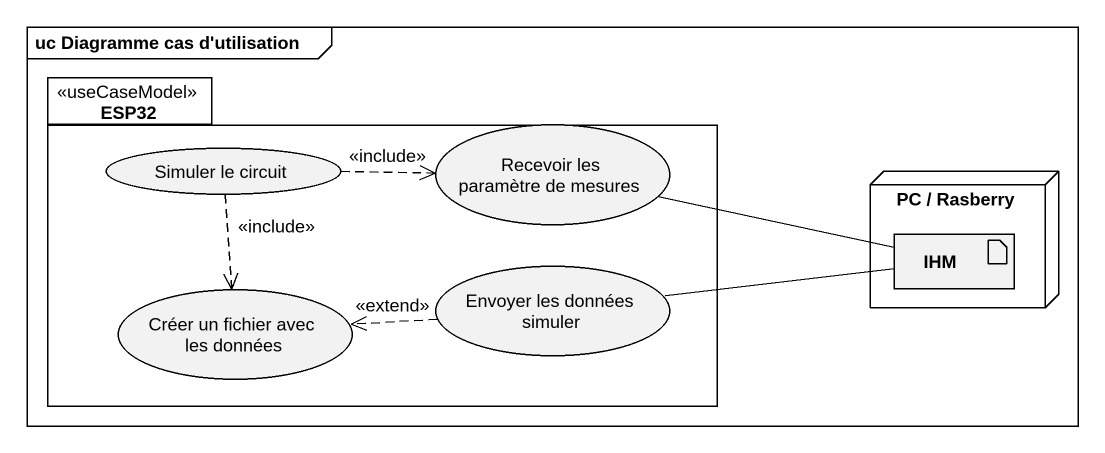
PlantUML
@startuml
mainframe uc Diagramme cas d'utilisation
package ESP32 <<useCaseModel>> {
  usecase "Recevoir les paramètre de mesures" as Recevoir_les_paramètre_de
  usecase "Simuler le circuit" as Simuler_le_circuit
  usecase "Envoyer les données simuler" as Envoyer_les_données_simuler
  usecase "Créer un fichier avec les données" as Créer_un_fichier_avec_les
}
node "PC / Rasberry" as PC_Rasberry {
  artifact IHM
}
Recevoir_les_paramètre_de -right- IHM
Simuler_le_circuit .right.> Recevoir_les_paramètre_de : <<include>>
Simuler_le_circuit ..> Créer_un_fichier_avec_les : <<include>>
Envoyer_les_données_simuler -right- IHM
Envoyer_les_données_simuler .left.> Créer_un_fichier_avec_les : <<extend>>
@enduml
